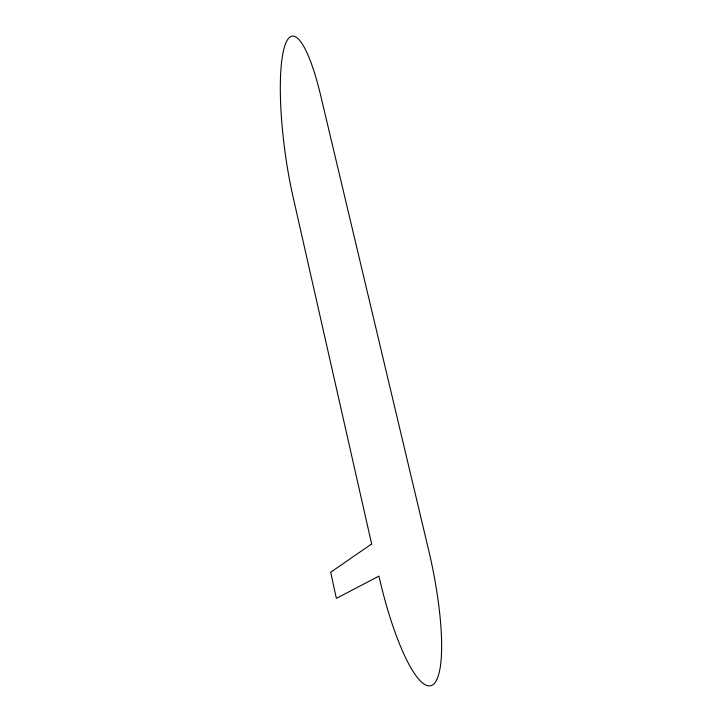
<?xml version="1.0" encoding="UTF-8"?>
<svg xmlns="http://www.w3.org/2000/svg" width="722" height="722" viewBox="0 0 722 722"><rect width="100%" height="100%" fill="white"/><g stroke="black" fill="none" stroke-linecap="round" stroke-linejoin="round"><path stroke-width="1.08" d="M371.64 543.955L330.694 572.266L336.362 598.376L378.933 576.129A122.605 27.111 77.7 0 0 432.09 685.196A122.605 27.111 77.7 0 0 428.642 550.146L320.676 95.521A113.318 22.617 82.3 0 0 284.125 48.112A113.318 22.617 82.3 0 0 293.06 196.862L371.64 543.955"/></g></svg>
